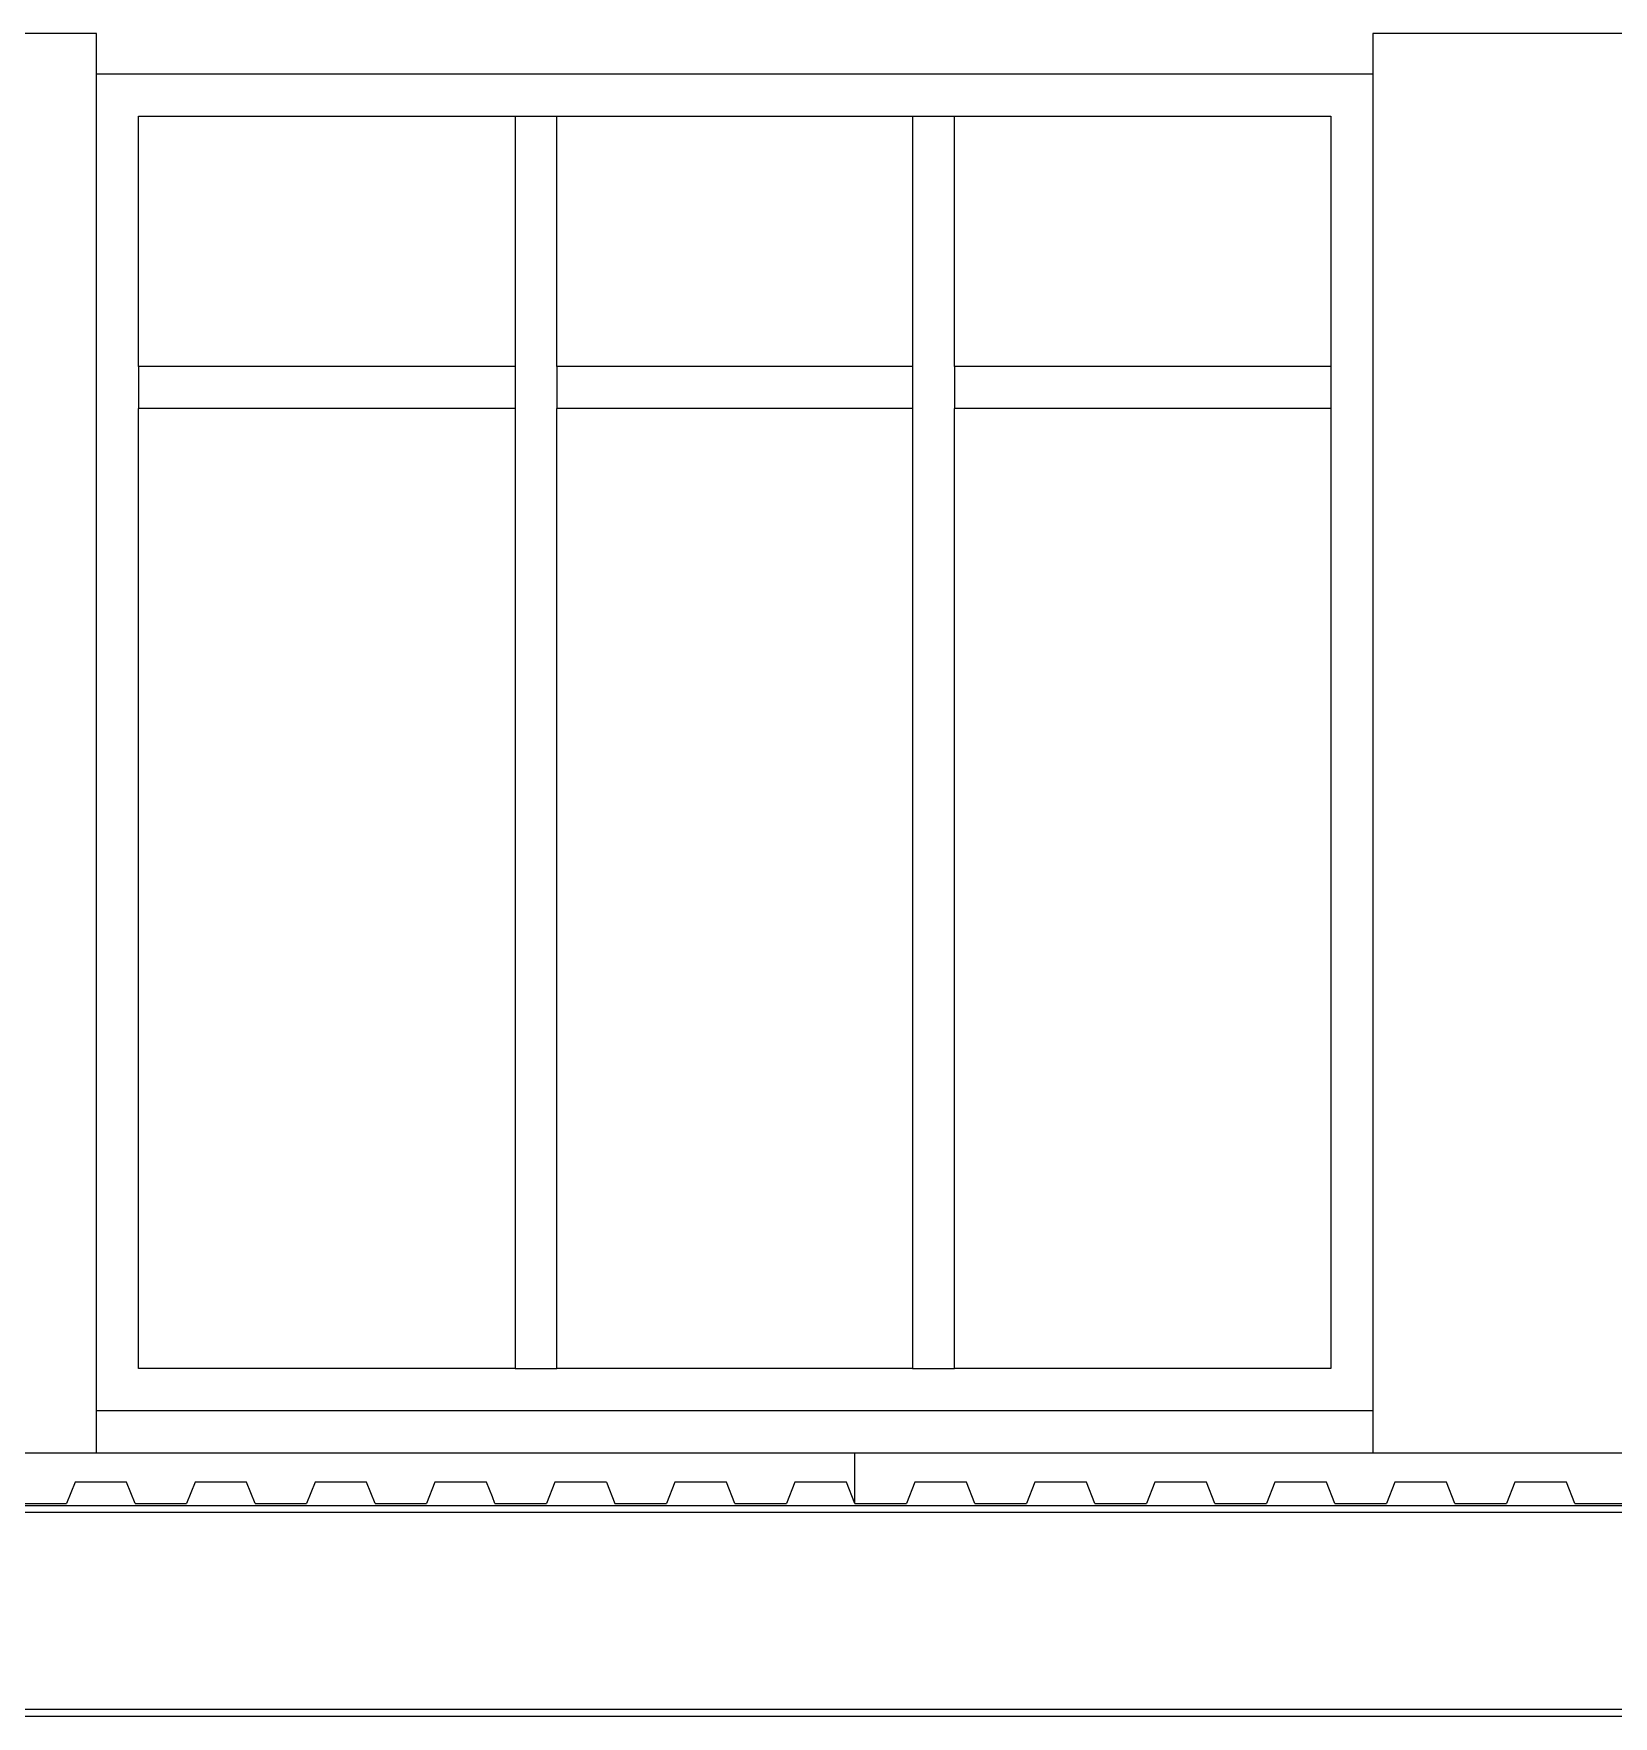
# Model space of a CAD drawing. Header units: metres. Extents: x 78 to 178, y -74 to 157.
# Drawn here: x 106.314 to 110.064, y -55.877 to -51.881 of the extents above; entities that cross this region are included whole.
import ezdxf

# ---------------------------------------------------------------- set-up
doc = ezdxf.new("R2010")
doc.units = ezdxf.units.M
doc.layers.add('01_Fina', color=252, linetype='Continuous', lineweight=15)

msp = doc.modelspace()

# ---------------------------------------------------------------- linework, layer by layer
at = {"layer": '01_Fina'}
for p, q in [((106.46354, -51.88079), (105.32131, -51.88079)), ((106.46354, -51.97651), (106.46354, -51.88079)), ((110.63516, -51.88079), (109.49293, -51.88079)), ((109.49293, -51.88079), (109.49293, -51.97651)), ((106.46354, -55.15079), (106.46354, -51.97651)), ((106.46354, -51.97651), (109.49293, -51.97651)), ((109.49293, -51.97651), (109.49293, -55.15079)), ((106.56286, -52.67079), (106.56286, -52.07651)), ((106.56286, -52.07651), (107.45678, -52.07651)), ((107.45678, -52.07651), (107.5561, -52.07651)), ((107.45678, -52.07651), (107.45678, -52.67079)), ((107.5561, -52.07651), (108.40036, -52.07651)), ((107.5561, -52.67079), (107.5561, -52.07651)), ((108.40036, -52.07651), (108.49969, -52.07651)), ((108.40036, -52.07651), (108.40036, -52.67079)), ((108.49969, -52.67079), (108.49969, -52.07651)), ((108.49969, -52.07651), (109.3936, -52.07651)), ((109.3936, -52.07651), (109.3936, -52.67079)), ((107.45678, -52.67079), (106.56286, -52.67079)), ((106.56286, -52.67079), (106.56286, -52.77079)), ((107.45678, -52.67079), (107.45678, -52.77079)), ((108.40036, -52.67079), (107.5561, -52.67079)), ((107.5561, -52.67079), (107.5561, -52.77079)), ((108.40036, -52.67079), (108.40036, -52.77079)), ((109.3936, -52.67079), (108.49969, -52.67079)), ((108.49969, -52.67079), (108.49969, -52.77079)), ((109.3936, -52.67079), (109.3936, -52.77079)), ((107.45678, -52.77079), (106.56286, -52.77079)), ((106.56286, -55.05079), (106.56286, -52.77079)), ((107.45678, -52.77079), (107.45678, -55.05079)), ((108.40036, -52.77079), (107.5561, -52.77079)), ((107.5561, -55.05079), (107.5561, -52.77079)), ((108.40036, -52.77079), (108.40036, -55.05079)), ((109.3936, -52.77079), (108.49969, -52.77079)), ((108.49969, -55.05079), (108.49969, -52.77079)), ((109.3936, -52.77079), (109.3936, -55.05079)), ((107.45678, -55.05079), (106.56286, -55.05079)), ((107.45678, -55.05079), (107.5561, -55.05079)), ((108.40036, -55.05079), (107.5561, -55.05079)), ((108.40036, -55.05079), (108.49969, -55.05079)), ((109.3936, -55.05079), (108.49969, -55.05079)), ((109.49293, -55.15079), (106.46354, -55.15079)), ((106.46354, -55.25079), (106.46354, -55.15079)), ((109.49293, -55.15079), (109.49293, -55.25079)), ((105.32131, -55.25079), (106.46354, -55.25079)), ((106.46354, -55.25079), (108.26378, -55.25079)), ((108.26378, -55.37079), (108.26378, -55.25079)), ((108.26378, -55.25079), (109.49293, -55.25079)), ((109.49293, -55.25079), (110.63516, -55.25079)), ((106.41221, -55.32079), (106.39186, -55.37079)), ((106.53429, -55.32079), (106.41221, -55.32079)), ((106.55464, -55.37079), (106.53429, -55.32079)), ((106.69707, -55.32079), (106.67672, -55.37079)), ((106.81915, -55.32079), (106.69707, -55.32079)), ((106.83949, -55.37079), (106.81915, -55.32079)), ((106.98192, -55.32079), (106.96158, -55.37079)), ((107.104, -55.32079), (106.98192, -55.32079)), ((107.12435, -55.37079), (107.104, -55.32079)), ((107.26678, -55.32079), (107.24643, -55.37079)), ((107.30712, -55.32079), (107.26678, -55.32079)), ((107.38886, -55.32079), (107.30712, -55.32079)), ((107.403, -55.35553), (107.38886, -55.32079)), ((107.55164, -55.32079), (107.53129, -55.37079)), ((107.67372, -55.32079), (107.55164, -55.32079)), ((107.67372, -55.32079), (107.69406, -55.37079)), ((107.83649, -55.32079), (107.81615, -55.37079)), ((107.95857, -55.32079), (107.83649, -55.32079)), ((107.97892, -55.37079), (107.95857, -55.32079)), ((108.12135, -55.32079), (108.101, -55.37079)), ((108.24343, -55.32079), (108.12135, -55.32079)), ((108.26378, -55.37079), (108.24343, -55.32079)), ((108.40621, -55.32079), (108.38586, -55.37079)), ((108.48674, -55.32079), (108.40621, -55.32079)), ((108.52829, -55.32079), (108.48674, -55.32079)), ((108.54863, -55.37079), (108.52829, -55.32079)), ((108.69106, -55.32079), (108.67071, -55.37079)), ((108.81314, -55.32079), (108.69106, -55.32079)), ((108.83349, -55.37079), (108.81314, -55.32079)), ((108.97592, -55.32079), (108.95557, -55.37079)), ((109.098, -55.32079), (108.97592, -55.32079)), ((109.11835, -55.37079), (109.098, -55.32079)), ((109.26078, -55.32079), (109.24043, -55.37079)), ((109.38286, -55.32079), (109.26078, -55.32079)), ((109.4032, -55.37079), (109.38286, -55.32079)), ((109.54563, -55.32079), (109.52528, -55.37079)), ((109.66771, -55.32079), (109.54563, -55.32079)), ((109.68806, -55.37079), (109.66771, -55.32079)), ((109.83049, -55.32079), (109.81014, -55.37079)), ((109.95257, -55.32079), (109.83049, -55.32079)), ((109.97292, -55.37079), (109.95257, -55.32079)), ((107.46092, -55.37651), (105.92055, -55.37651)), ((106.26978, -55.37079), (106.39186, -55.37079)), ((106.55464, -55.37079), (106.67672, -55.37079)), ((106.83949, -55.37079), (106.96158, -55.37079)), ((107.12435, -55.37079), (107.24643, -55.37079)), ((107.40921, -55.37079), (107.403, -55.35553)), ((107.40921, -55.37079), (107.44512, -55.37079)), ((107.44512, -55.37079), (107.53129, -55.37079)), ((108.48173, -55.37651), (107.46092, -55.37651)), ((107.69406, -55.37079), (107.81615, -55.37079)), ((107.97892, -55.37079), (108.101, -55.37079)), ((108.26378, -55.37079), (108.38586, -55.37079)), ((117.41404, -55.37651), (108.48173, -55.37651)), ((108.54863, -55.37079), (108.67071, -55.37079)), ((108.83349, -55.37079), (108.95557, -55.37079)), ((109.11835, -55.37079), (109.24043, -55.37079)), ((109.4032, -55.37079), (109.52528, -55.37079)), ((109.68806, -55.37079), (109.81014, -55.37079)), ((109.97292, -55.37079), (110.095, -55.37079)), ((117.41404, -55.39251), (102.71404, -55.39251)), ((117.41404, -55.86051), (102.71404, -55.86051)), ((106.44943, -55.87651), (106.03105, -55.87651)), ((108.50906, -55.87651), (106.44943, -55.87651)), ((111.10075, -55.87651), (108.50906, -55.87651))]:
    msp.add_line(p, q, dxfattribs=at)

doc.saveas('drawing.dxf')
